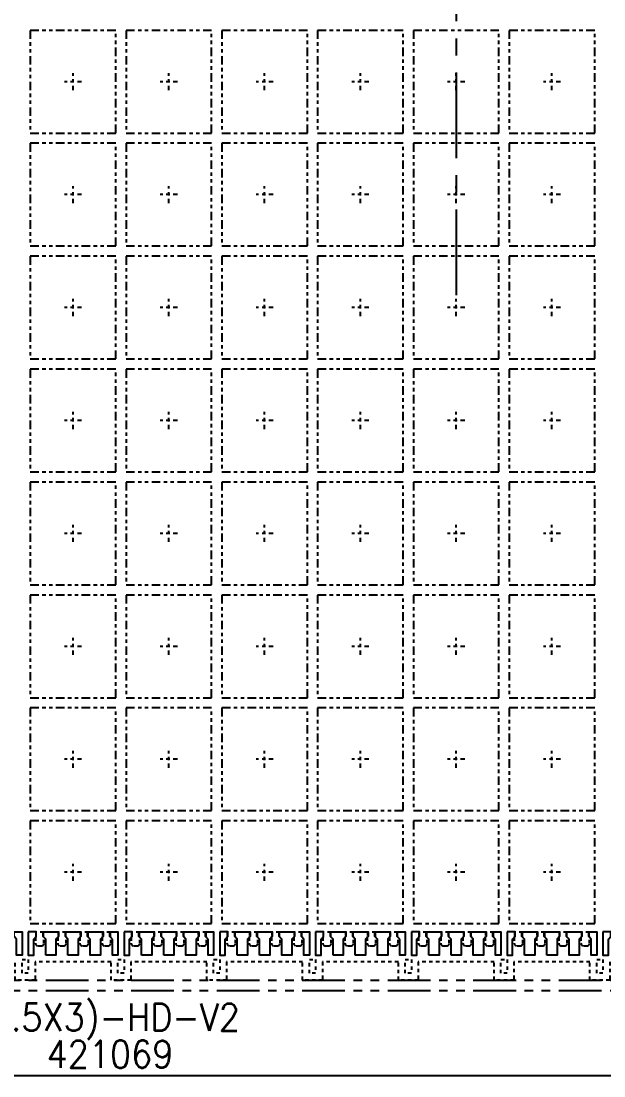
# Model space of a CAD drawing. Extents: x -336 to 28, y -457 to 7.
# Drawn here: x -276.51 to -259.47, y -140.32 to -109.5 of the extents above; entities that cross this region are included whole.
import ezdxf

# ---------------------------------------------------------------- set-up
doc = ezdxf.new("R2010")
doc.units = 0
doc.header["$MEASUREMENT"] = 0
for name, pattern in [('CENTERX2', [4, 2.5, -0.5, 0.5, -0.5]), ('HIDDEN', [0.375, 0.25, -0.125]), ('PHANTOM', [2.5, 1.25, -0.25, 0.25, -0.25, 0.25, -0.25])]:
    doc.linetypes.add(name, pattern=pattern)
doc.layers.add('1', color=7, linetype='CONTINUOUS')
doc.layers.add('1D', color=4, linetype='CONTINUOUS')
doc.styles.add('ROMANS', font='romans', dxfattribs={"width": 0.85, "height": 0.08})

msp = doc.modelspace()

# ---------------------------------------------------------------- linework, layer by layer
at = {"layer": '1'}
msp.add_line((-46.0362, -140.32), (-294.0362, -140.32), dxfattribs=at)
for points in [[(-276.6362, -136.32), (-276.7112, -136.245), (-276.7112, -136.11), (-276.4762, -136.11), (-276.4762, -136.79), (-276.6362, -136.79)], [(-276.2962, -136.11), (-276.2962, -136.79), (-276.1362, -136.79), (-276.1362, -136.32), (-276.0612, -136.245), (-276.0612, -136.11)], [(-275.7862, -136.79), (-275.7862, -136.32), (-275.8612, -136.245), (-275.8612, -136.11), (-275.4112, -136.11), (-275.4112, -136.245), (-275.4862, -136.32), (-275.4862, -136.79)], [(-275.1362, -136.79), (-275.1362, -136.32), (-275.2112, -136.245), (-275.2112, -136.11), (-274.7612, -136.11), (-274.7612, -136.245), (-274.8362, -136.32), (-274.8362, -136.79)], [(-274.5612, -136.11), (-274.1112, -136.11), (-274.1112, -136.245), (-274.1862, -136.32), (-274.1862, -136.79), (-274.4862, -136.79), (-274.4862, -136.32), (-274.5612, -136.245)], [(-273.8362, -136.32), (-273.9112, -136.245), (-273.9112, -136.11), (-273.6762, -136.11), (-273.6762, -136.79), (-273.8362, -136.79)], [(-273.4962, -136.11), (-273.4962, -136.79), (-273.3362, -136.79), (-273.3362, -136.32), (-273.2612, -136.245), (-273.2612, -136.11)], [(-272.9862, -136.79), (-272.9862, -136.32), (-273.0612, -136.245), (-273.0612, -136.11), (-272.6112, -136.11), (-272.6112, -136.245), (-272.6862, -136.32), (-272.6862, -136.79)], [(-272.3362, -136.79), (-272.3362, -136.32), (-272.4112, -136.245), (-272.4112, -136.11), (-271.9612, -136.11), (-271.9612, -136.245), (-272.0362, -136.32), (-272.0362, -136.79)], [(-271.7612, -136.11), (-271.3112, -136.11), (-271.3112, -136.245), (-271.3862, -136.32), (-271.3862, -136.79), (-271.6862, -136.79), (-271.6862, -136.32), (-271.7612, -136.245)], [(-271.0362, -136.32), (-271.1112, -136.245), (-271.1112, -136.11), (-270.8762, -136.11), (-270.8762, -136.79), (-271.0362, -136.79)], [(-270.6962, -136.11), (-270.6962, -136.79), (-270.5362, -136.79), (-270.5362, -136.32), (-270.4612, -136.245), (-270.4612, -136.11)], [(-270.1862, -136.79), (-270.1862, -136.32), (-270.2612, -136.245), (-270.2612, -136.11), (-269.8112, -136.11), (-269.8112, -136.245), (-269.8862, -136.32), (-269.8862, -136.79)], [(-269.5362, -136.79), (-269.5362, -136.32), (-269.6112, -136.245), (-269.6112, -136.11), (-269.1612, -136.11), (-269.1612, -136.245), (-269.2362, -136.32), (-269.2362, -136.79)], [(-268.9612, -136.11), (-268.5112, -136.11), (-268.5112, -136.245), (-268.5862, -136.32), (-268.5862, -136.79), (-268.8862, -136.79), (-268.8862, -136.32), (-268.9612, -136.245)], [(-268.2362, -136.32), (-268.3112, -136.245), (-268.3112, -136.11), (-268.0762, -136.11), (-268.0762, -136.79), (-268.2362, -136.79)], [(-267.8962, -136.11), (-267.8962, -136.79), (-267.7362, -136.79), (-267.7362, -136.32), (-267.6612, -136.245), (-267.6612, -136.11)], [(-267.3862, -136.79), (-267.3862, -136.32), (-267.4612, -136.245), (-267.4612, -136.11), (-267.0112, -136.11), (-267.0112, -136.245), (-267.0862, -136.32), (-267.0862, -136.79)], [(-266.7362, -136.79), (-266.7362, -136.32), (-266.8112, -136.245), (-266.8112, -136.11), (-266.3612, -136.11), (-266.3612, -136.245), (-266.4362, -136.32), (-266.4362, -136.79)], [(-266.1612, -136.11), (-265.7112, -136.11), (-265.7112, -136.245), (-265.7862, -136.32), (-265.7862, -136.79), (-266.0862, -136.79), (-266.0862, -136.32), (-266.1612, -136.245)], [(-265.4362, -136.32), (-265.5112, -136.245), (-265.5112, -136.11), (-265.2762, -136.11), (-265.2762, -136.79), (-265.4362, -136.79)], [(-265.0962, -136.11), (-265.0962, -136.79), (-264.9362, -136.79), (-264.9362, -136.32), (-264.8612, -136.245), (-264.8612, -136.11)], [(-264.5862, -136.79), (-264.5862, -136.32), (-264.6612, -136.245), (-264.6612, -136.11), (-264.2112, -136.11), (-264.2112, -136.245), (-264.2862, -136.32), (-264.2862, -136.79)], [(-263.9362, -136.79), (-263.9362, -136.32), (-264.0112, -136.245), (-264.0112, -136.11), (-263.5612, -136.11), (-263.5612, -136.245), (-263.6362, -136.32), (-263.6362, -136.79)], [(-263.3612, -136.11), (-262.9112, -136.11), (-262.9112, -136.245), (-262.9862, -136.32), (-262.9862, -136.79), (-263.2862, -136.79), (-263.2862, -136.32), (-263.3612, -136.245)], [(-262.6362, -136.32), (-262.7112, -136.245), (-262.7112, -136.11), (-262.4762, -136.11), (-262.4762, -136.79), (-262.6362, -136.79)], [(-262.2962, -136.11), (-262.2962, -136.79), (-262.1362, -136.79), (-262.1362, -136.32), (-262.0612, -136.245), (-262.0612, -136.11)], [(-261.7862, -136.79), (-261.7862, -136.32), (-261.8612, -136.245), (-261.8612, -136.11), (-261.4112, -136.11), (-261.4112, -136.245), (-261.4862, -136.32), (-261.4862, -136.79)], [(-261.1362, -136.79), (-261.1362, -136.32), (-261.2112, -136.245), (-261.2112, -136.11), (-260.7612, -136.11), (-260.7612, -136.245), (-260.8362, -136.32), (-260.8362, -136.79)], [(-260.5612, -136.11), (-260.1112, -136.11), (-260.1112, -136.245), (-260.1862, -136.32), (-260.1862, -136.79), (-260.4862, -136.79), (-260.4862, -136.32), (-260.5612, -136.245)], [(-259.8362, -136.32), (-259.9112, -136.245), (-259.9112, -136.11), (-259.6762, -136.11), (-259.6762, -136.79), (-259.8362, -136.79)], [(-259.4962, -136.11), (-259.4962, -136.79), (-259.3362, -136.79), (-259.3362, -136.32), (-259.2612, -136.245), (-259.2612, -136.11)]]:
    msp.add_lwpolyline(points, close=True, dxfattribs=at)
at = {"layer": '1D', "linetype": 'CENTERX2'}
msp.add_line((-263.7862, -95.0048), (-263.7862, -117.6353), dxfattribs=at)
at = {"layer": '1D', "linetype": 'HIDDEN', "ltscale": 0.2}
for p, q in [((-273.8762, -136.99), (-276.0962, -136.99)), ((-271.0762, -136.99), (-273.2962, -136.99)), ((-268.2762, -136.99), (-270.4962, -136.99)), ((-265.4762, -136.99), (-267.6962, -136.99)), ((-262.6762, -136.99), (-264.8962, -136.99)), ((-259.8762, -136.99), (-262.0962, -136.99))]:
    msp.add_line(p, q, dxfattribs=at)
at = {"layer": '1D', "color": 2, "linetype": 'PHANTOM'}
for points in [[(-236.7862, -74.82), (-290.7862, -74.82, -0.0990195), (-291.5554, -74.6662, 0.9166595), (-292.7092, -76.8734, -0.2559241), (-291.7862, -78.5587), (-291.7862, -103.5814, -0.2559241), (-292.7092, -105.2667, 0.5477226), (-292.7092, -107.3734, -0.2559241), (-291.7862, -109.0587), (-291.7862, -134.0814, -0.2559241), (-292.7092, -135.7667, 0.9166595), (-291.5554, -137.9739, -0.0990195), (-290.7862, -137.82), (-236.7862, -137.82, -0.0990195), (-236.0169, -137.9739, 0.9166595), (-234.8631, -135.7667, -0.2559241), (-235.7862, -134.0814), (-235.7862, -109.0587, -0.2559241), (-234.8631, -107.3734, 0.5477226), (-234.8631, -105.2667, -0.2559241), (-235.7862, -103.5814), (-235.7862, -78.5587, -0.2559241), (-234.8631, -76.8734, 0.9166595), (-236.0169, -74.6662, -0.0990195)], [(-236.7862, -75.12), (-290.7862, -75.12, -0.0990195), (-291.6708, -74.9431, 0.9166595), (-292.5477, -76.6206, -0.2559241), (-291.4862, -78.5587), (-291.4862, -103.5814, -0.2559241), (-292.5477, -105.5195, 0.5477226), (-292.5477, -107.1206, -0.2559241), (-291.4862, -109.0587), (-291.4862, -134.0814, -0.2559241), (-292.5477, -136.0195, 0.9166595), (-291.6708, -137.697, -0.0990195), (-290.7862, -137.52), (-236.7862, -137.52, -0.0990195), (-235.9015, -137.697, 0.9166595), (-235.0246, -136.0195, -0.2559241), (-236.0862, -134.0814), (-236.0862, -109.0587, -0.2559241), (-235.0246, -107.1206, 0.5477226), (-235.0246, -105.5195, -0.2559241), (-236.0862, -103.5814), (-236.0862, -78.5587, -0.2559241), (-235.0246, -76.6206, 0.9166595), (-235.9015, -74.9431, -0.0990195)]]:
    msp.add_lwpolyline(points, format="xyb", close=True, dxfattribs=at)
at = {"layer": '1D', "color": 2, "linetype": 'PHANTOM', "ltscale": 0.2}
for points in [[(-273.7362, -109.77), (-276.2362, -109.77), (-276.2362, -112.77), (-273.7362, -112.77)], [(-270.9362, -109.77), (-273.4362, -109.77), (-273.4362, -112.77), (-270.9362, -112.77)], [(-268.1362, -109.77), (-270.6362, -109.77), (-270.6362, -112.77), (-268.1362, -112.77)], [(-265.3362, -109.77), (-267.8362, -109.77), (-267.8362, -112.77), (-265.3362, -112.77)], [(-262.5362, -109.77), (-265.0362, -109.77), (-265.0362, -112.77), (-262.5362, -112.77)], [(-259.7362, -109.77), (-262.2362, -109.77), (-262.2362, -112.77), (-259.7362, -112.77)], [(-273.7362, -113.07), (-276.2362, -113.07), (-276.2362, -116.07), (-273.7362, -116.07)], [(-270.9362, -113.07), (-273.4362, -113.07), (-273.4362, -116.07), (-270.9362, -116.07)], [(-268.1362, -113.07), (-270.6362, -113.07), (-270.6362, -116.07), (-268.1362, -116.07)], [(-265.3362, -113.07), (-267.8362, -113.07), (-267.8362, -116.07), (-265.3362, -116.07)], [(-262.5362, -113.07), (-265.0362, -113.07), (-265.0362, -116.07), (-262.5362, -116.07)], [(-259.7362, -113.07), (-262.2362, -113.07), (-262.2362, -116.07), (-259.7362, -116.07)], [(-273.7362, -116.37), (-276.2362, -116.37), (-276.2362, -119.37), (-273.7362, -119.37)], [(-270.9362, -116.37), (-273.4362, -116.37), (-273.4362, -119.37), (-270.9362, -119.37)], [(-268.1362, -116.37), (-270.6362, -116.37), (-270.6362, -119.37), (-268.1362, -119.37)], [(-265.3362, -116.37), (-267.8362, -116.37), (-267.8362, -119.37), (-265.3362, -119.37)], [(-262.5362, -116.37), (-265.0362, -116.37), (-265.0362, -119.37), (-262.5362, -119.37)], [(-259.7362, -116.37), (-262.2362, -116.37), (-262.2362, -119.37), (-259.7362, -119.37)], [(-273.7362, -119.67), (-276.2362, -119.67), (-276.2362, -122.67), (-273.7362, -122.67)], [(-270.9362, -119.67), (-273.4362, -119.67), (-273.4362, -122.67), (-270.9362, -122.67)], [(-268.1362, -119.67), (-270.6362, -119.67), (-270.6362, -122.67), (-268.1362, -122.67)], [(-265.3362, -119.67), (-267.8362, -119.67), (-267.8362, -122.67), (-265.3362, -122.67)], [(-262.5362, -119.67), (-265.0362, -119.67), (-265.0362, -122.67), (-262.5362, -122.67)], [(-259.7362, -119.67), (-262.2362, -119.67), (-262.2362, -122.67), (-259.7362, -122.67)], [(-273.7362, -122.97), (-276.2362, -122.97), (-276.2362, -125.97), (-273.7362, -125.97)], [(-270.9362, -122.97), (-273.4362, -122.97), (-273.4362, -125.97), (-270.9362, -125.97)], [(-268.1362, -122.97), (-270.6362, -122.97), (-270.6362, -125.97), (-268.1362, -125.97)], [(-265.3362, -122.97), (-267.8362, -122.97), (-267.8362, -125.97), (-265.3362, -125.97)], [(-262.5362, -122.97), (-265.0362, -122.97), (-265.0362, -125.97), (-262.5362, -125.97)], [(-259.7362, -122.97), (-262.2362, -122.97), (-262.2362, -125.97), (-259.7362, -125.97)], [(-273.7362, -126.27), (-276.2362, -126.27), (-276.2362, -129.27), (-273.7362, -129.27)], [(-270.9362, -126.27), (-273.4362, -126.27), (-273.4362, -129.27), (-270.9362, -129.27)], [(-268.1362, -126.27), (-270.6362, -126.27), (-270.6362, -129.27), (-268.1362, -129.27)], [(-265.3362, -126.27), (-267.8362, -126.27), (-267.8362, -129.27), (-265.3362, -129.27)], [(-262.5362, -126.27), (-265.0362, -126.27), (-265.0362, -129.27), (-262.5362, -129.27)], [(-259.7362, -126.27), (-262.2362, -126.27), (-262.2362, -129.27), (-259.7362, -129.27)], [(-273.7362, -129.57), (-276.2362, -129.57), (-276.2362, -132.57), (-273.7362, -132.57)], [(-270.9362, -129.57), (-273.4362, -129.57), (-273.4362, -132.57), (-270.9362, -132.57)], [(-268.1362, -129.57), (-270.6362, -129.57), (-270.6362, -132.57), (-268.1362, -132.57)], [(-265.3362, -129.57), (-267.8362, -129.57), (-267.8362, -132.57), (-265.3362, -132.57)], [(-262.5362, -129.57), (-265.0362, -129.57), (-265.0362, -132.57), (-262.5362, -132.57)], [(-259.7362, -129.57), (-262.2362, -129.57), (-262.2362, -132.57), (-259.7362, -132.57)], [(-273.7362, -132.87), (-276.2362, -132.87), (-276.2362, -135.87), (-273.7362, -135.87)], [(-270.9362, -132.87), (-273.4362, -132.87), (-273.4362, -135.87), (-270.9362, -135.87)], [(-268.1362, -132.87), (-270.6362, -132.87), (-270.6362, -135.87), (-268.1362, -135.87)], [(-265.3362, -132.87), (-267.8362, -132.87), (-267.8362, -135.87), (-265.3362, -135.87)], [(-262.5362, -132.87), (-265.0362, -132.87), (-265.0362, -135.87), (-262.5362, -135.87)], [(-259.7362, -132.87), (-262.2362, -132.87), (-262.2362, -135.87), (-259.7362, -135.87)]]:
    msp.add_lwpolyline(points, close=True, dxfattribs=at)
at = {"layer": '1D', "linetype": 'CENTERX2', "ltscale": 0.05}
for points in [[(-274.9862, -111.52), (-274.9862, -111.02)], [(-272.1862, -111.52), (-272.1862, -111.02)], [(-269.3862, -111.52), (-269.3862, -111.02)], [(-266.5862, -111.52), (-266.5862, -111.02)], [(-263.7862, -111.52), (-263.7862, -111.02)], [(-260.9862, -111.52), (-260.9862, -111.02)], [(-274.7362, -111.27), (-275.2362, -111.27)], [(-271.9362, -111.27), (-272.4362, -111.27)], [(-269.1362, -111.27), (-269.6362, -111.27)], [(-266.3362, -111.27), (-266.8362, -111.27)], [(-263.5362, -111.27), (-264.0362, -111.27)], [(-260.7362, -111.27), (-261.2362, -111.27)], [(-274.9862, -114.82), (-274.9862, -114.32)], [(-272.1862, -114.82), (-272.1862, -114.32)], [(-269.3862, -114.82), (-269.3862, -114.32)], [(-266.5862, -114.82), (-266.5862, -114.32)], [(-263.7862, -114.82), (-263.7862, -114.32)], [(-260.9862, -114.82), (-260.9862, -114.32)], [(-274.7362, -114.57), (-275.2362, -114.57)], [(-271.9362, -114.57), (-272.4362, -114.57)], [(-269.1362, -114.57), (-269.6362, -114.57)], [(-266.3362, -114.57), (-266.8362, -114.57)], [(-263.5362, -114.57), (-264.0362, -114.57)], [(-260.7362, -114.57), (-261.2362, -114.57)], [(-274.9862, -118.12), (-274.9862, -117.62)], [(-272.1862, -118.12), (-272.1862, -117.62)], [(-269.3862, -118.12), (-269.3862, -117.62)], [(-266.5862, -118.12), (-266.5862, -117.62)], [(-263.7862, -118.12), (-263.7862, -117.62)], [(-260.9862, -118.12), (-260.9862, -117.62)], [(-274.7362, -117.87), (-275.2362, -117.87)], [(-271.9362, -117.87), (-272.4362, -117.87)], [(-269.1362, -117.87), (-269.6362, -117.87)], [(-266.3362, -117.87), (-266.8362, -117.87)], [(-263.5362, -117.87), (-264.0362, -117.87)], [(-260.7362, -117.87), (-261.2362, -117.87)], [(-274.9862, -121.42), (-274.9862, -120.92)], [(-272.1862, -121.42), (-272.1862, -120.92)], [(-269.3862, -121.42), (-269.3862, -120.92)], [(-266.5862, -121.42), (-266.5862, -120.92)], [(-263.7862, -121.42), (-263.7862, -120.92)], [(-260.9862, -121.42), (-260.9862, -120.92)], [(-274.7362, -121.17), (-275.2362, -121.17)], [(-271.9362, -121.17), (-272.4362, -121.17)], [(-269.1362, -121.17), (-269.6362, -121.17)], [(-266.3362, -121.17), (-266.8362, -121.17)], [(-263.5362, -121.17), (-264.0362, -121.17)], [(-260.7362, -121.17), (-261.2362, -121.17)], [(-274.7362, -124.47), (-275.2362, -124.47)], [(-274.9862, -124.72), (-274.9862, -124.22)], [(-271.9362, -124.47), (-272.4362, -124.47)], [(-272.1862, -124.72), (-272.1862, -124.22)], [(-269.1362, -124.47), (-269.6362, -124.47)], [(-269.3862, -124.72), (-269.3862, -124.22)], [(-266.3362, -124.47), (-266.8362, -124.47)], [(-266.5862, -124.72), (-266.5862, -124.22)], [(-263.5362, -124.47), (-264.0362, -124.47)], [(-263.7862, -124.72), (-263.7862, -124.22)], [(-260.7362, -124.47), (-261.2362, -124.47)], [(-260.9862, -124.72), (-260.9862, -124.22)], [(-274.9862, -128.02), (-274.9862, -127.52)], [(-272.1862, -128.02), (-272.1862, -127.52)], [(-269.3862, -128.02), (-269.3862, -127.52)], [(-266.5862, -128.02), (-266.5862, -127.52)], [(-263.7862, -128.02), (-263.7862, -127.52)], [(-260.9862, -128.02), (-260.9862, -127.52)], [(-274.7362, -127.77), (-275.2362, -127.77)], [(-271.9362, -127.77), (-272.4362, -127.77)], [(-269.1362, -127.77), (-269.6362, -127.77)], [(-266.3362, -127.77), (-266.8362, -127.77)], [(-263.5362, -127.77), (-264.0362, -127.77)], [(-260.7362, -127.77), (-261.2362, -127.77)], [(-274.9862, -131.32), (-274.9862, -130.82)], [(-272.1862, -131.32), (-272.1862, -130.82)], [(-269.3862, -131.32), (-269.3862, -130.82)], [(-266.5862, -131.32), (-266.5862, -130.82)], [(-263.7862, -131.32), (-263.7862, -130.82)], [(-260.9862, -131.32), (-260.9862, -130.82)], [(-274.7362, -131.07), (-275.2362, -131.07)], [(-271.9362, -131.07), (-272.4362, -131.07)], [(-269.1362, -131.07), (-269.6362, -131.07)], [(-266.3362, -131.07), (-266.8362, -131.07)], [(-263.5362, -131.07), (-264.0362, -131.07)], [(-260.7362, -131.07), (-261.2362, -131.07)], [(-274.7362, -134.37), (-275.2362, -134.37)], [(-274.9862, -134.62), (-274.9862, -134.12)], [(-271.9362, -134.37), (-272.4362, -134.37)], [(-272.1862, -134.62), (-272.1862, -134.12)], [(-269.1362, -134.37), (-269.6362, -134.37)], [(-269.3862, -134.62), (-269.3862, -134.12)], [(-266.3362, -134.37), (-266.8362, -134.37)], [(-266.5862, -134.62), (-266.5862, -134.12)], [(-263.5362, -134.37), (-264.0362, -134.37)], [(-263.7862, -134.62), (-263.7862, -134.12)], [(-260.7362, -134.37), (-261.2362, -134.37)], [(-260.9862, -134.62), (-260.9862, -134.12)]]:
    msp.add_lwpolyline(points, dxfattribs=at)
at = {"layer": '1D', "linetype": 'HIDDEN', "ltscale": 0.2}
for points in [[(-275.8362, -136.445), (-275.8362, -136.27), (-275.8462, -136.245), (-275.8462, -136.245), (-275.8462, -136.12), (-276.0762, -136.12), (-276.0762, -136.245), (-276.0762, -136.245), (-276.0862, -136.27), (-276.0862, -136.445, 0.4142136), (-276.0112, -136.52), (-275.9112, -136.52, 0.4142136)], [(-275.1862, -136.445), (-275.1862, -136.27), (-275.1962, -136.245), (-275.1962, -136.245), (-275.1962, -136.12), (-275.4262, -136.12), (-275.4262, -136.245), (-275.4262, -136.245), (-275.4362, -136.27), (-275.4362, -136.445, 0.4142136), (-275.3612, -136.52), (-275.2612, -136.52, 0.4142136)], [(-274.5362, -136.445), (-274.5362, -136.27), (-274.5462, -136.245), (-274.5462, -136.245), (-274.5462, -136.12), (-274.7762, -136.12), (-274.7762, -136.245), (-274.7762, -136.245), (-274.7862, -136.27), (-274.7862, -136.445, 0.4142136), (-274.7112, -136.52), (-274.6112, -136.52, 0.4142136)], [(-273.8862, -136.445), (-273.8862, -136.27), (-273.8962, -136.245), (-273.8962, -136.245), (-273.8962, -136.12), (-274.1262, -136.12), (-274.1262, -136.245), (-274.1262, -136.245), (-274.1362, -136.27), (-274.1362, -136.445, 0.4142136), (-274.0612, -136.52), (-273.9612, -136.52, 0.4142136)], [(-273.0362, -136.445), (-273.0362, -136.27), (-273.0462, -136.245), (-273.0462, -136.245), (-273.0462, -136.12), (-273.2762, -136.12), (-273.2762, -136.245), (-273.2762, -136.245), (-273.2862, -136.27), (-273.2862, -136.445, 0.4142136), (-273.2112, -136.52), (-273.1112, -136.52, 0.4142136)], [(-272.3862, -136.445), (-272.3862, -136.27), (-272.3962, -136.245), (-272.3962, -136.245), (-272.3962, -136.12), (-272.6262, -136.12), (-272.6262, -136.245), (-272.6262, -136.245), (-272.6362, -136.27), (-272.6362, -136.445, 0.4142136), (-272.5612, -136.52), (-272.4612, -136.52, 0.4142136)], [(-271.7362, -136.445), (-271.7362, -136.27), (-271.7462, -136.245), (-271.7462, -136.245), (-271.7462, -136.12), (-271.9762, -136.12), (-271.9762, -136.245), (-271.9762, -136.245), (-271.9862, -136.27), (-271.9862, -136.445, 0.4142136), (-271.9112, -136.52), (-271.8112, -136.52, 0.4142136)], [(-271.0862, -136.445), (-271.0862, -136.27), (-271.0962, -136.245), (-271.0962, -136.245), (-271.0962, -136.12), (-271.3262, -136.12), (-271.3262, -136.245), (-271.3262, -136.245), (-271.3362, -136.27), (-271.3362, -136.445, 0.4142136), (-271.2612, -136.52), (-271.1612, -136.52, 0.4142136)], [(-270.2362, -136.445), (-270.2362, -136.27), (-270.2462, -136.245), (-270.2462, -136.245), (-270.2462, -136.12), (-270.4762, -136.12), (-270.4762, -136.245), (-270.4762, -136.245), (-270.4862, -136.27), (-270.4862, -136.445, 0.4142136), (-270.4112, -136.52), (-270.3112, -136.52, 0.4142136)], [(-269.5862, -136.445), (-269.5862, -136.27), (-269.5962, -136.245), (-269.5962, -136.245), (-269.5962, -136.12), (-269.8262, -136.12), (-269.8262, -136.245), (-269.8262, -136.245), (-269.8362, -136.27), (-269.8362, -136.445, 0.4142136), (-269.7612, -136.52), (-269.6612, -136.52, 0.4142136)], [(-268.9362, -136.445), (-268.9362, -136.27), (-268.9462, -136.245), (-268.9462, -136.245), (-268.9462, -136.12), (-269.1762, -136.12), (-269.1762, -136.245), (-269.1762, -136.245), (-269.1862, -136.27), (-269.1862, -136.445, 0.4142136), (-269.1112, -136.52), (-269.0112, -136.52, 0.4142136)], [(-268.2862, -136.445), (-268.2862, -136.27), (-268.2962, -136.245), (-268.2962, -136.245), (-268.2962, -136.12), (-268.5262, -136.12), (-268.5262, -136.245), (-268.5262, -136.245), (-268.5362, -136.27), (-268.5362, -136.445, 0.4142136), (-268.4612, -136.52), (-268.3612, -136.52, 0.4142136)], [(-267.4362, -136.445), (-267.4362, -136.27), (-267.4462, -136.245), (-267.4462, -136.245), (-267.4462, -136.12), (-267.6762, -136.12), (-267.6762, -136.245), (-267.6762, -136.245), (-267.6862, -136.27), (-267.6862, -136.445, 0.4142136), (-267.6112, -136.52), (-267.5112, -136.52, 0.4142136)], [(-266.7862, -136.445), (-266.7862, -136.27), (-266.7962, -136.245), (-266.7962, -136.245), (-266.7962, -136.12), (-267.0262, -136.12), (-267.0262, -136.245), (-267.0262, -136.245), (-267.0362, -136.27), (-267.0362, -136.445, 0.4142136), (-266.9612, -136.52), (-266.8612, -136.52, 0.4142136)], [(-266.1362, -136.445), (-266.1362, -136.27), (-266.1462, -136.245), (-266.1462, -136.245), (-266.1462, -136.12), (-266.3762, -136.12), (-266.3762, -136.245), (-266.3762, -136.245), (-266.3862, -136.27), (-266.3862, -136.445, 0.4142136), (-266.3112, -136.52), (-266.2112, -136.52, 0.4142136)], [(-265.4862, -136.445), (-265.4862, -136.27), (-265.4962, -136.245), (-265.4962, -136.245), (-265.4962, -136.12), (-265.7262, -136.12), (-265.7262, -136.245), (-265.7262, -136.245), (-265.7362, -136.27), (-265.7362, -136.445, 0.4142136), (-265.6612, -136.52), (-265.5612, -136.52, 0.4142136)], [(-264.6362, -136.445), (-264.6362, -136.27), (-264.6462, -136.245), (-264.6462, -136.245), (-264.6462, -136.12), (-264.8762, -136.12), (-264.8762, -136.245), (-264.8762, -136.245), (-264.8862, -136.27), (-264.8862, -136.445, 0.4142136), (-264.8112, -136.52), (-264.7112, -136.52, 0.4142136)], [(-263.9862, -136.445), (-263.9862, -136.27), (-263.9962, -136.245), (-263.9962, -136.245), (-263.9962, -136.12), (-264.2262, -136.12), (-264.2262, -136.245), (-264.2262, -136.245), (-264.2362, -136.27), (-264.2362, -136.445, 0.4142136), (-264.1612, -136.52), (-264.0612, -136.52, 0.4142136)], [(-263.3362, -136.445), (-263.3362, -136.27), (-263.3462, -136.245), (-263.3462, -136.245), (-263.3462, -136.12), (-263.5762, -136.12), (-263.5762, -136.245), (-263.5762, -136.245), (-263.5862, -136.27), (-263.5862, -136.445, 0.4142136), (-263.5112, -136.52), (-263.4112, -136.52, 0.4142136)], [(-262.6862, -136.445), (-262.6862, -136.27), (-262.6962, -136.245), (-262.6962, -136.245), (-262.6962, -136.12), (-262.9262, -136.12), (-262.9262, -136.245), (-262.9262, -136.245), (-262.9362, -136.27), (-262.9362, -136.445, 0.4142136), (-262.8612, -136.52), (-262.7612, -136.52, 0.4142136)], [(-261.8362, -136.445), (-261.8362, -136.27), (-261.8462, -136.245), (-261.8462, -136.245), (-261.8462, -136.12), (-262.0762, -136.12), (-262.0762, -136.245), (-262.0762, -136.245), (-262.0862, -136.27), (-262.0862, -136.445, 0.4142136), (-262.0112, -136.52), (-261.9112, -136.52, 0.4142136)], [(-261.1862, -136.445), (-261.1862, -136.27), (-261.1962, -136.245), (-261.1962, -136.245), (-261.1962, -136.12), (-261.4262, -136.12), (-261.4262, -136.245), (-261.4262, -136.245), (-261.4362, -136.27), (-261.4362, -136.445, 0.4142136), (-261.3612, -136.52), (-261.2612, -136.52, 0.4142136)], [(-260.5362, -136.445), (-260.5362, -136.27), (-260.5462, -136.245), (-260.5462, -136.245), (-260.5462, -136.12), (-260.7762, -136.12), (-260.7762, -136.245), (-260.7762, -136.245), (-260.7862, -136.27), (-260.7862, -136.445, 0.4142136), (-260.7112, -136.52), (-260.6112, -136.52, 0.4142136)], [(-259.8862, -136.445), (-259.8862, -136.27), (-259.8962, -136.245), (-259.8962, -136.245), (-259.8962, -136.12), (-260.1262, -136.12), (-260.1262, -136.245), (-260.1262, -136.245), (-260.1362, -136.27), (-260.1362, -136.445, 0.4142136), (-260.0612, -136.52), (-259.9612, -136.52, 0.4142136)]]:
    msp.add_lwpolyline(points, format="xyb", close=True, dxfattribs=at)
for points in [[(-276.0962, -136.99), (-276.0962, -137.52), (-276.6762, -137.52), (-276.6762, -136.99)], [(-273.2962, -136.99), (-273.2962, -137.52), (-273.8762, -137.52), (-273.8762, -136.99)], [(-270.4962, -136.99), (-270.4962, -137.52), (-271.0762, -137.52), (-271.0762, -136.99)], [(-267.6962, -136.99), (-267.6962, -137.52), (-268.2762, -137.52), (-268.2762, -136.99)], [(-264.8962, -136.99), (-264.8962, -137.52), (-265.4762, -137.52), (-265.4762, -136.99)], [(-262.0962, -136.99), (-262.0962, -137.52), (-262.6762, -137.52), (-262.6762, -136.99)], [(-259.2962, -136.99), (-259.2962, -137.52), (-259.8762, -137.52), (-259.8762, -136.99)]]:
    msp.add_lwpolyline(points, dxfattribs=at)
for points in [[(-276.4762, -136.92), (-276.2962, -136.92), (-276.2962, -137.32), (-276.4762, -137.32)], [(-273.6762, -136.92), (-273.4962, -136.92), (-273.4962, -137.32), (-273.6762, -137.32)], [(-270.8762, -136.92), (-270.6962, -136.92), (-270.6962, -137.32), (-270.8762, -137.32)], [(-268.0762, -136.92), (-267.8962, -136.92), (-267.8962, -137.32), (-268.0762, -137.32)], [(-265.2762, -136.92), (-265.0962, -136.92), (-265.0962, -137.32), (-265.2762, -137.32)], [(-262.4762, -136.92), (-262.2962, -136.92), (-262.2962, -137.32), (-262.4762, -137.32)], [(-259.6762, -136.92), (-259.4962, -136.92), (-259.4962, -137.32), (-259.6762, -137.32)]]:
    msp.add_lwpolyline(points, close=True, dxfattribs=at)

# ---------------------------------------------------------------- texts
at = {"layer": '1D', "style": 'ROMANS', "width": 0.9}
for s, p in [('13L FCMOSLP(2.5X3)-HD-V2', (-284.5185, -139.0018)), ('421069', (-275.7584, -140.0861))]:
    msp.add_text(s, height=0.8, dxfattribs=at).set_placement(p)

doc.saveas('drawing.dxf')
